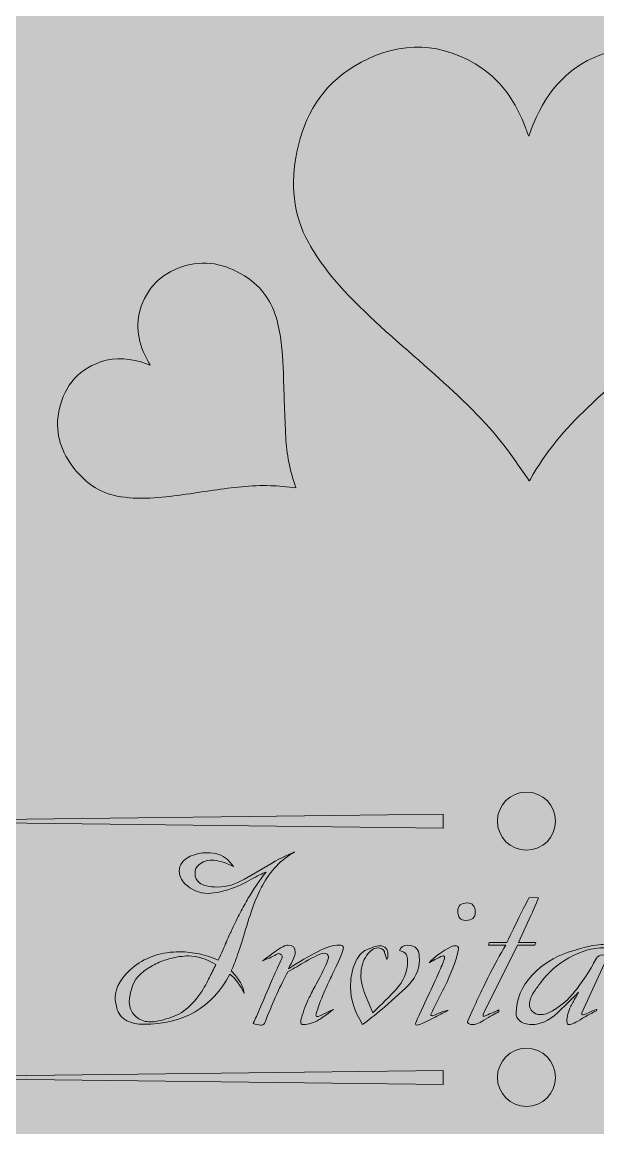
# Model space of a CAD drawing. Extents: x 207 to 1713, y -1033 to -34.
# Drawn here: x 1226.8 to 1360.9, y -791.5 to -533.9 of the extents above; entities that cross this region are included whole.
import ezdxf

# ---------------------------------------------------------------- set-up
doc = ezdxf.new("R2010")
doc.units = 0
doc.header["$MEASUREMENT"] = 0
doc.layers.add('Layer 1', color=7, linetype='Continuous', lineweight=0)

# ---------------------------------------------------------------- blocks, each defined once
blk = doc.blocks.new('Block_2')
at = {"layer": 'Layer 1', "true_color": 0xf15a24, "transparency": 33554687}
h = blk.add_hatch(color=20, dxfattribs=at)
h.dxf.hatch_style = 2
edge = h.paths.add_edge_path()
edge.add_spline(control_points=[(1344.89, -640.74), (1342.77, -637.76), (1340.82, -634.78), (1338.62, -631.99), (1333.62, -625.67), (1327.69, -620.26), (1321.7, -614.91), (1314.96, -608.9), (1308, -603.14), (1301.83, -596.51), (1298.66, -593.1), (1295.83, -589.44), (1293.55, -585.36), (1289.81, -578.63), (1289.32, -571.48), (1290.81, -564.11), (1292.52, -555.69), (1296.62, -548.72), (1304.07, -544.23), (1313.28, -538.69), (1322.84, -538.04), (1332.3, -543.62), (1338.21, -547.1), (1341.87, -552.53), (1344.2, -558.9), (1344.36, -559.36), (1344.53, -559.82), (1344.78, -560.51), (1345.04, -559.82), (1345.21, -559.33), (1345.39, -558.85), (1348.38, -550.92), (1353.25, -544.66), (1361.37, -541.59), (1370.28, -538.23), (1378.78, -539.63), (1386.54, -544.91), (1394.77, -550.51), (1398.39, -558.76), (1399.4, -568.43), (1400.27, -576.75), (1397.6, -583.94), (1392.74, -590.5), (1388.52, -596.2), (1383.41, -601.05), (1378.18, -605.79), (1371.6, -611.76), (1364.93, -617.64), (1358.47, -623.74), (1353.28, -628.64), (1348.72, -634.12), (1345.17, -640.37), (1345.09, -640.52), (1344.96, -640.65), (1344.89, -640.74)], knot_values=[0, 0, 0, 0, 1, 1, 1, 2, 2, 2, 3, 3, 3, 4, 4, 4, 5, 5, 5, 6, 6, 6, 7, 7, 7, 8, 8, 8, 9, 9, 9, 10, 10, 10, 11, 11, 11, 12, 12, 12, 13, 13, 13, 14, 14, 14, 15, 15, 15, 16, 16, 16, 17, 17, 17, 18, 18, 18, 18], degree=3, periodic=0)
h = blk.add_hatch(color=20, dxfattribs=at)
h.dxf.hatch_style = 2
edge = h.paths.add_edge_path()
edge.add_spline(control_points=[(1290.55, -642.36), (1288.54, -642.19), (1286.58, -641.95), (1284.62, -641.89), (1280.18, -641.75), (1275.78, -642.32), (1271.39, -642.95), (1266.45, -643.65), (1261.54, -644.54), (1256.54, -644.78), (1253.97, -644.9), (1251.42, -644.8), (1248.89, -644.3), (1244.71, -643.49), (1241.52, -641.15), (1238.94, -637.89), (1235.99, -634.17), (1234.51, -629.96), (1235.27, -625.21), (1236.21, -619.35), (1239.34, -615.08), (1245.07, -613.08), (1248.65, -611.82), (1252.24, -612.21), (1255.76, -613.5), (1256.01, -613.59), (1256.27, -613.69), (1256.64, -613.83), (1256.44, -613.47), (1256.3, -613.22), (1256.16, -612.97), (1253.88, -608.89), (1252.97, -604.6), (1254.57, -600.08), (1256.32, -595.12), (1259.94, -592.04), (1264.93, -590.64), (1270.23, -589.16), (1275, -590.57), (1279.44, -593.59), (1283.27, -596.19), (1285.35, -599.87), (1286.39, -604.26), (1287.29, -608.07), (1287.52, -611.96), (1287.66, -615.86), (1287.83, -620.76), (1287.94, -625.67), (1288.21, -630.57), (1288.43, -634.51), (1289.12, -638.38), (1290.5, -642.11), (1290.53, -642.2), (1290.54, -642.29), (1290.55, -642.36)], knot_values=[0, 0, 0, 0, 1, 1, 1, 2, 2, 2, 3, 3, 3, 4, 4, 4, 5, 5, 5, 6, 6, 6, 7, 7, 7, 8, 8, 8, 9, 9, 9, 10, 10, 10, 11, 11, 11, 12, 12, 12, 13, 13, 13, 14, 14, 14, 15, 15, 15, 16, 16, 16, 17, 17, 17, 18, 18, 18, 18], degree=3, periodic=0)
at = {"layer": 'Layer 1'}
for points in [[(1344.89, -640.74), (1342.77, -637.76), (1340.82, -634.78), (1338.62, -631.99), (1333.62, -625.67), (1327.69, -620.26), (1321.7, -614.91), (1314.96, -608.9), (1308, -603.14), (1301.83, -596.51), (1298.66, -593.1), (1295.83, -589.44), (1293.55, -585.36), (1289.81, -578.63), (1289.32, -571.48), (1290.81, -564.11), (1292.52, -555.69), (1296.62, -548.72), (1304.07, -544.23), (1313.28, -538.69), (1322.84, -538.04), (1332.3, -543.62), (1338.21, -547.1), (1341.87, -552.53), (1344.2, -558.9), (1344.36, -559.36), (1344.53, -559.82), (1344.78, -560.51), (1345.04, -559.82), (1345.21, -559.33), (1345.39, -558.85), (1348.38, -550.92), (1353.25, -544.66), (1361.37, -541.59), (1370.28, -538.23), (1378.78, -539.63), (1386.54, -544.91), (1394.77, -550.51), (1398.39, -558.76), (1399.4, -568.43), (1400.27, -576.75), (1397.6, -583.94), (1392.74, -590.5), (1388.52, -596.2), (1383.41, -601.05), (1378.18, -605.79), (1371.6, -611.76), (1364.93, -617.64), (1358.47, -623.74), (1353.28, -628.64), (1348.72, -634.12), (1345.17, -640.37), (1345.09, -640.52), (1344.96, -640.65), (1344.89, -640.74)], [(1290.55, -642.36), (1288.54, -642.19), (1286.58, -641.95), (1284.62, -641.89), (1280.18, -641.75), (1275.78, -642.32), (1271.39, -642.95), (1266.45, -643.65), (1261.54, -644.54), (1256.54, -644.78), (1253.97, -644.9), (1251.42, -644.8), (1248.89, -644.3), (1244.71, -643.49), (1241.52, -641.15), (1238.94, -637.89), (1235.99, -634.17), (1234.51, -629.96), (1235.27, -625.21), (1236.21, -619.35), (1239.34, -615.08), (1245.07, -613.08), (1248.65, -611.82), (1252.24, -612.21), (1255.76, -613.5), (1256.01, -613.59), (1256.27, -613.69), (1256.64, -613.83), (1256.44, -613.47), (1256.3, -613.22), (1256.16, -612.97), (1253.88, -608.89), (1252.97, -604.6), (1254.57, -600.08), (1256.32, -595.12), (1259.94, -592.04), (1264.93, -590.64), (1270.23, -589.16), (1275, -590.57), (1279.44, -593.59), (1283.27, -596.19), (1285.35, -599.87), (1286.39, -604.26), (1287.29, -608.07), (1287.52, -611.96), (1287.66, -615.86), (1287.83, -620.76), (1287.94, -625.67), (1288.21, -630.57), (1288.43, -634.51), (1289.12, -638.38), (1290.5, -642.11), (1290.53, -642.2), (1290.54, -642.29), (1290.55, -642.36)]]:
    blk.add_open_spline(points, degree=3, knots=[0, 0, 0, 0, 1, 1, 1, 2, 2, 2, 3, 3, 3, 4, 4, 4, 5, 5, 5, 6, 6, 6, 7, 7, 7, 8, 8, 8, 9, 9, 9, 10, 10, 10, 11, 11, 11, 12, 12, 12, 13, 13, 13, 14, 14, 14, 15, 15, 15, 16, 16, 16, 17, 17, 17, 18, 18, 18, 18], dxfattribs=at)
blk = doc.blocks.new('Block_4')
at = {"layer": 'Layer 1', "true_color": 0x000000, "transparency": 33554687}
h = blk.add_hatch(color=18, dxfattribs=at)
h.dxf.hatch_style = 2
edge = h.paths.add_edge_path()
edge.add_spline(control_points=[(1259.96, -752.44), (1258.85, -752.82), (1257.81, -753.31), (1256.84, -753.91), (1254.32, -755.3), (1252.82, -756.97), (1252.33, -758.92), (1251.96, -760.46), (1251.77, -761.53), (1251.77, -762.13), (1251.77, -763.67), (1252.41, -764.91), (1253.68, -765.84), (1254.51, -766.48), (1255.52, -766.8), (1256.72, -766.8), (1257.7, -766.8), (1259.15, -766.5), (1261.06, -765.9), (1264.18, -765), (1266.84, -762.71), (1269.05, -759.03), (1269.51, -758.28), (1269.96, -757.43), (1270.43, -756.47), (1270.9, -755.51), (1271.4, -754.49), (1271.93, -753.4), (1269.71, -752.09), (1267.59, -751.43), (1265.56, -751.43), (1264.96, -751.43), (1264.25, -751.49), (1263.42, -751.6), (1262.22, -751.79), (1261.07, -752.07), (1259.96, -752.44)], knot_values=[0, 0, 0, 0, 1, 1, 1, 2, 2, 2, 3, 3, 3, 4, 4, 4, 5, 5, 5, 6, 6, 6, 7, 7, 7, 8, 8, 8, 9, 9, 9, 10, 10, 10, 11, 11, 11, 12, 12, 12, 12], degree=3, periodic=0)
edge = h.paths.add_edge_path()
edge.add_spline(control_points=[(1290.28, -727.22), (1287.13, -728.98), (1284.63, -731.57), (1282.79, -734.99), (1282.15, -736.08), (1281.52, -737.48), (1280.88, -739.18), (1280.24, -740.89), (1279.56, -742.91), (1278.85, -745.24), (1278.18, -747.56), (1277.56, -749.53), (1276.99, -751.12), (1276.43, -752.72), (1275.94, -753.98), (1275.53, -754.92), (1276.02, -755.45), (1276.42, -755.91), (1276.74, -756.3), (1277.06, -756.69), (1277.29, -757.02), (1277.44, -757.29), (1278.01, -758.15), (1278.36, -759.11), (1278.51, -760.16), (1277.65, -758.28), (1276.54, -756.78), (1275.19, -755.65), (1271.1, -763.46), (1264.38, -767.36), (1255.04, -767.36), (1253.61, -767.36), (1252.33, -767.08), (1251.21, -766.52), (1249.93, -765.81), (1249.14, -764.81), (1248.84, -763.53), (1248.62, -762.48), (1248.5, -761.7), (1248.5, -761.17), (1248.5, -758.69), (1249.99, -756.25), (1252.95, -753.85), (1255.8, -751.6), (1259.35, -750.47), (1263.59, -750.47), (1266.6, -750.47), (1269.56, -751.13), (1272.49, -752.44), (1273.24, -750.75), (1273.88, -749.31), (1274.4, -748.11), (1274.93, -746.91), (1275.38, -745.93), (1275.75, -745.18), (1276.39, -743.83), (1277.01, -742.56), (1277.61, -741.38), (1278.21, -740.2), (1278.81, -739.1), (1279.41, -738.09), (1280.65, -735.98), (1282.06, -733.92), (1283.64, -731.89), (1282.77, -732.19), (1281.59, -732.78), (1280.09, -733.64), (1279.34, -734.05), (1278.66, -734.41), (1278.06, -734.71), (1277.46, -735.01), (1276.96, -735.23), (1276.54, -735.38), (1273.95, -736.36), (1271.81, -736.85), (1270.12, -736.85), (1268.02, -736.85), (1266.22, -736.1), (1264.72, -734.6), (1263.86, -733.73), (1263.42, -732.76), (1263.42, -731.67), (1263.42, -730.17), (1264.27, -729.02), (1265.96, -728.23), (1267.23, -727.67), (1268.55, -727.39), (1269.9, -727.39), (1271.89, -727.39), (1273.45, -727.9), (1274.57, -728.91), (1274.76, -729.1), (1274.98, -729.33), (1275.22, -729.61), (1275.46, -729.89), (1275.74, -730.22), (1276.04, -730.6), (1274.08, -729.62), (1272.38, -729.13), (1270.91, -729.13), (1269.79, -729.13), (1268.81, -729.49), (1267.99, -730.2), (1267.38, -730.65), (1267.08, -731.35), (1267.08, -732.29), (1267.08, -733.19), (1267.42, -733.88), (1268.1, -734.37), (1268.92, -735.05), (1270.33, -735.38), (1272.32, -735.38), (1274.42, -735.38), (1276.52, -734.76), (1278.63, -733.53), (1278.63, -733.53), (1283.92, -730.43), (1283.92, -730.43), (1286.47, -728.93), (1288.59, -727.86), (1290.28, -727.22)], knot_values=[0, 0, 0, 0, 1, 1, 1, 2, 2, 2, 3, 3, 3, 4, 4, 4, 5, 5, 5, 6, 6, 6, 7, 7, 7, 8, 8, 8, 9, 9, 9, 10, 10, 10, 11, 11, 11, 12, 12, 12, 13, 13, 13, 14, 14, 14, 15, 15, 15, 16, 16, 16, 17, 17, 17, 18, 18, 18, 19, 19, 19, 20, 20, 20, 21, 21, 21, 22, 22, 22, 23, 23, 23, 24, 24, 24, 25, 25, 25, 26, 26, 26, 27, 27, 27, 28, 28, 28, 29, 29, 29, 30, 30, 30, 31, 31, 31, 32, 32, 32, 33, 33, 33, 34, 34, 34, 35, 35, 35, 36, 36, 36, 37, 37, 37, 38, 38, 38, 39, 39, 39, 40, 40, 40, 40], degree=3, periodic=0)
h = blk.add_hatch(color=18, dxfattribs=at)
h.dxf.hatch_style = 2
edge = h.paths.add_edge_path()
edge.add_spline(control_points=[(1332.34, -741.3), (1332.34, -742.53), (1331.61, -743.15), (1330.14, -743.15), (1328.9, -743.15), (1328.28, -742.42), (1328.28, -740.96), (1328.28, -739.72), (1329.02, -739.1), (1330.48, -739.1), (1331.72, -739.1), (1332.34, -739.83), (1332.34, -741.3)], knot_values=[0, 0, 0, 0, 1, 1, 1, 2, 2, 2, 3, 3, 3, 4, 4, 4, 4], degree=3, periodic=0)
edge = h.paths.add_edge_path()
edge.add_spline(control_points=[(1327.61, -749.07), (1328.21, -749.07), (1328.49, -749.29), (1328.45, -749.74), (1328.26, -750.79), (1327.94, -751.97), (1327.47, -753.29), (1327, -754.6), (1326.41, -756.05), (1325.69, -757.62), (1325.06, -758.9), (1324.43, -760.17), (1323.81, -761.42), (1323.19, -762.68), (1322.56, -763.95), (1321.92, -765.22), (1322, -765.26), (1322.09, -765.29), (1322.2, -765.31), (1322.32, -765.33), (1322.41, -765.36), (1322.48, -765.39), (1324.32, -764.49), (1325.51, -764.08), (1326.03, -764.15), (1325.84, -764.23), (1325.44, -764.43), (1324.82, -764.75), (1324.2, -765.06), (1323.35, -765.51), (1322.26, -766.07), (1320.38, -767.04), (1319.24, -767.53), (1318.82, -767.53), (1318.56, -767.53), (1318.43, -767.42), (1318.43, -767.19), (1318.43, -766.93), (1319.52, -764.55), (1321.7, -760.04), (1322.67, -757.94), (1323.45, -756.23), (1324.03, -754.89), (1324.61, -753.56), (1325, -752.59), (1325.19, -751.99), (1325.22, -751.62), (1325.15, -751.43), (1324.96, -751.43), (1324.7, -751.43), (1324.15, -751.65), (1323.33, -752.11), (1322.8, -752.37), (1322.41, -752.58), (1322.15, -752.72), (1321.88, -752.88), (1321.71, -752.97), (1321.64, -753.01), (1322.8, -751.65), (1324.57, -750.38), (1326.93, -749.18), (1327.23, -749.1), (1327.46, -749.07), (1327.61, -749.07)], knot_values=[0, 0, 0, 0, 1, 1, 1, 2, 2, 2, 3, 3, 3, 4, 4, 4, 5, 5, 5, 6, 6, 6, 7, 7, 7, 8, 8, 8, 9, 9, 9, 10, 10, 10, 11, 11, 11, 12, 12, 12, 13, 13, 13, 14, 14, 14, 15, 15, 15, 16, 16, 16, 17, 17, 17, 18, 18, 18, 19, 19, 19, 20, 20, 20, 21, 21, 21, 21], degree=3, periodic=0)
h = blk.add_hatch(color=18, dxfattribs=at)
h.dxf.hatch_style = 2
edge = h.paths.add_edge_path()
edge.add_spline(control_points=[(1347.03, -737.86), (1346.51, -739.36), (1345.66, -741.32), (1344.5, -743.72), (1344.5, -743.72), (1342.42, -748.33), (1342.42, -748.33), (1342.42, -748.33), (1345.06, -748.33), (1345.06, -748.33), (1345.32, -748.33), (1345.57, -748.33), (1345.79, -748.33), (1346.02, -748.33), (1346.24, -748.31), (1346.47, -748.28), (1346.43, -748.39), (1346.34, -748.6), (1346.19, -748.9), (1346.19, -748.9), (1342.19, -748.95), (1342.19, -748.95), (1342.19, -748.95), (1334.2, -765), (1334.2, -765), (1334.16, -765.07), (1334.14, -765.15), (1334.14, -765.22), (1334.14, -765.41), (1334.21, -765.51), (1334.36, -765.51), (1335.53, -765.02), (1336.69, -764.51), (1337.85, -763.99), (1337.85, -763.99), (1337.85, -764.49), (1337.85, -764.49), (1337.4, -764.6), (1336.41, -765.15), (1334.87, -766.12), (1333.44, -766.99), (1332.47, -767.42), (1331.94, -767.42), (1330.78, -767.42), (1330.33, -767.12), (1330.59, -766.52), (1332.28, -762.77), (1333.85, -759.43), (1335.29, -756.53), (1336.74, -753.62), (1338.12, -751.09), (1339.43, -748.95), (1339.21, -748.95), (1338.91, -748.95), (1338.53, -748.95), (1338.19, -748.95), (1337.83, -748.94), (1337.43, -748.92), (1337.04, -748.91), (1336.65, -748.9), (1336.28, -748.9), (1335.94, -748.9), (1335.66, -748.9), (1335.43, -748.9), (1335.43, -748.9), (1335.6, -748.33), (1335.6, -748.33), (1335.6, -748.33), (1339.71, -748.33), (1339.71, -748.33), (1340.76, -746.08), (1341.72, -744.08), (1342.58, -742.34), (1343.45, -740.59), (1344.22, -739.08), (1344.89, -737.8), (1344.89, -737.8), (1347.03, -737.86), (1347.03, -737.86)], knot_values=[0, 0, 0, 0, 1, 1, 1, 2, 2, 2, 3, 3, 3, 4, 4, 4, 5, 5, 5, 6, 6, 6, 7, 7, 7, 8, 8, 8, 9, 9, 9, 10, 10, 10, 11, 11, 11, 12, 12, 12, 13, 13, 13, 14, 14, 14, 15, 15, 15, 16, 16, 16, 17, 17, 17, 18, 18, 18, 19, 19, 19, 20, 20, 20, 21, 21, 21, 22, 22, 22, 23, 23, 23, 24, 24, 24, 25, 25, 25, 26, 26, 26, 26], degree=3, periodic=0)
h = blk.add_hatch(color=18, dxfattribs=at)
h.dxf.hatch_style = 2
edge = h.paths.add_edge_path()
edge.add_spline(control_points=[(1300.58, -748.9), (1301.3, -748.9), (1301.65, -749.12), (1301.65, -749.57), (1301.65, -750.02), (1300.9, -751.82), (1299.4, -754.98), (1298.88, -756.14), (1298.42, -757.13), (1298.02, -757.93), (1297.63, -758.74), (1297.34, -759.39), (1297.15, -759.87), (1296.36, -761.75), (1295.74, -763.44), (1295.29, -764.94), (1295.18, -765.36), (1295.25, -765.56), (1295.52, -765.56), (1295.78, -765.56), (1296.38, -765.32), (1297.32, -764.83), (1298.52, -764.23), (1299.18, -763.91), (1299.29, -763.87), (1297.45, -765.3), (1296.36, -766.09), (1296.02, -766.24), (1294.71, -767.03), (1293.45, -767.42), (1292.25, -767.42), (1291.88, -767.42), (1291.69, -767.18), (1291.69, -766.69), (1291.69, -766.43), (1292.01, -765.34), (1292.65, -763.42), (1292.91, -762.78), (1293.25, -762.01), (1293.69, -761.11), (1294.12, -760.21), (1294.65, -759.18), (1295.29, -758.02), (1296.6, -755.58), (1297.49, -753.76), (1297.94, -752.56), (1298.09, -752.22), (1298.16, -751.94), (1298.16, -751.71), (1298.16, -751.11), (1297.79, -750.81), (1297.04, -750.81), (1296.4, -750.81), (1294.95, -751.49), (1292.7, -752.84), (1292.06, -753.18), (1291.42, -753.54), (1290.76, -753.94), (1290.1, -754.33), (1289.42, -754.73), (1288.7, -755.15), (1287.05, -758.07), (1285.23, -762.09), (1283.24, -767.19), (1282.98, -767.46), (1282.7, -767.59), (1282.4, -767.59), (1281.8, -767.48), (1281.2, -767.34), (1280.6, -767.19), (1280.86, -766.67), (1281.37, -765.54), (1282.12, -763.82), (1282.87, -762.09), (1283.88, -759.74), (1285.16, -756.78), (1285.57, -755.8), (1285.95, -754.92), (1286.31, -754.13), (1286.67, -753.34), (1287, -752.63), (1287.3, -751.99), (1287.37, -751.84), (1287.41, -751.75), (1287.41, -751.71), (1287.41, -751.45), (1287.29, -751.23), (1287.04, -751.06), (1286.8, -750.9), (1286.55, -750.85), (1286.28, -750.92), (1285.53, -751.41), (1284.37, -751.97), (1282.79, -752.61), (1283.28, -752.24), (1283.77, -751.87), (1284.26, -751.51), (1284.74, -751.16), (1285.23, -750.79), (1285.72, -750.42), (1287.11, -749.4), (1288.12, -748.9), (1288.76, -748.9), (1289.85, -748.9), (1290.39, -749.48), (1290.39, -750.64), (1290.39, -751.28), (1289.87, -752.54), (1288.82, -754.41), (1291.33, -752.8), (1293.64, -751.45), (1295.74, -750.36), (1297.77, -749.38), (1299.38, -748.9), (1300.58, -748.9)], knot_values=[0, 0, 0, 0, 1, 1, 1, 2, 2, 2, 3, 3, 3, 4, 4, 4, 5, 5, 5, 6, 6, 6, 7, 7, 7, 8, 8, 8, 9, 9, 9, 10, 10, 10, 11, 11, 11, 12, 12, 12, 13, 13, 13, 14, 14, 14, 15, 15, 15, 16, 16, 16, 17, 17, 17, 18, 18, 18, 19, 19, 19, 20, 20, 20, 21, 21, 21, 22, 22, 22, 23, 23, 23, 24, 24, 24, 25, 25, 25, 26, 26, 26, 27, 27, 27, 28, 28, 28, 29, 29, 29, 30, 30, 30, 31, 31, 31, 32, 32, 32, 33, 33, 33, 34, 34, 34, 35, 35, 35, 36, 36, 36, 37, 37, 37, 38, 38, 38, 38], degree=3, periodic=0)
h = blk.add_hatch(color=18, dxfattribs=at)
h.dxf.hatch_style = 2
edge = h.paths.add_edge_path()
edge.add_spline(control_points=[(1316.63, -748.95), (1318.06, -748.95), (1318.92, -749.57), (1319.22, -750.81), (1319.26, -751.07), (1319.28, -751.34), (1319.3, -751.6), (1319.32, -751.86), (1319.33, -752.14), (1319.33, -752.44), (1319.33, -754.81), (1318.26, -756.97), (1316.12, -758.92), (1316.12, -758.92), (1311.28, -763.25), (1311.28, -763.25), (1309.78, -764.57), (1308.05, -765.96), (1306.1, -767.42), (1304.22, -764.34), (1303.29, -761.43), (1303.29, -758.69), (1303.29, -757.04), (1303.53, -755.46), (1304.02, -753.96), (1304.62, -752.09), (1305.5, -750.83), (1306.66, -750.19), (1308.24, -749.44), (1309.37, -749.07), (1310.04, -749.07), (1311.36, -749.07), (1312.01, -749.78), (1312.01, -751.2), (1312.01, -751.51), (1311.99, -751.69), (1311.96, -751.77), (1311.96, -751.77), (1311.73, -752.27), (1311.73, -752.27), (1311.66, -751.97), (1311.56, -751.66), (1311.45, -751.35), (1311.34, -751.03), (1311.24, -750.72), (1311.17, -750.42), (1310.87, -749.85), (1310.34, -749.57), (1309.59, -749.57), (1308.73, -749.57), (1307.9, -750.14), (1307.11, -751.26), (1306.18, -752.58), (1305.71, -754.11), (1305.71, -755.88), (1305.71, -757.38), (1306.06, -758.96), (1306.78, -760.61), (1306.78, -760.61), (1308.52, -764.66), (1308.52, -764.66), (1309.68, -763.53), (1311.43, -761.79), (1313.76, -759.43), (1315.63, -757.36), (1316.57, -755.13), (1316.57, -752.72), (1316.57, -751.67), (1316.38, -751.02), (1316.01, -750.75), (1315.63, -750.49), (1315.2, -750.3), (1314.71, -750.19), (1314.98, -749.37), (1315.62, -748.95), (1316.63, -748.95)], knot_values=[0, 0, 0, 0, 1, 1, 1, 2, 2, 2, 3, 3, 3, 4, 4, 4, 5, 5, 5, 6, 6, 6, 7, 7, 7, 8, 8, 8, 9, 9, 9, 10, 10, 10, 11, 11, 11, 12, 12, 12, 13, 13, 13, 14, 14, 14, 15, 15, 15, 16, 16, 16, 17, 17, 17, 18, 18, 18, 19, 19, 19, 20, 20, 20, 21, 21, 21, 22, 22, 22, 23, 23, 23, 24, 24, 24, 25, 25, 25, 25], degree=3, periodic=0)
h = blk.add_hatch(color=18, dxfattribs=at)
h.dxf.hatch_style = 2
edge = h.paths.add_edge_path()
edge.add_spline(control_points=[(1365.33, -749.8), (1364.84, -749.72), (1364.36, -749.66), (1363.89, -749.6), (1363.42, -749.54), (1362.93, -749.52), (1362.4, -749.52), (1359.62, -749.52), (1356.87, -750.3), (1354.13, -751.88), (1351.46, -753.42), (1349.28, -755.33), (1347.59, -757.62), (1347.29, -758), (1347.01, -758.37), (1346.75, -758.75), (1346.49, -759.12), (1346.21, -759.52), (1345.91, -759.93), (1345.27, -760.98), (1344.95, -761.86), (1344.95, -762.58), (1344.95, -763.33), (1345.18, -763.94), (1345.65, -764.41), (1346.12, -764.88), (1346.73, -765.11), (1347.48, -765.11), (1349.17, -765.11), (1351.27, -763.95), (1353.79, -761.62), (1355.63, -759.82), (1357.6, -757.12), (1359.7, -753.51), (1359.96, -752.99), (1360.25, -752.47), (1360.57, -751.96), (1360.89, -751.46), (1361.35, -751.2), (1361.95, -751.2), (1362.33, -751.2), (1362.74, -751.3), (1363.19, -751.49), (1363.19, -751.49), (1357.17, -764.72), (1357.17, -764.72), (1357.09, -765.02), (1357.2, -765.17), (1357.5, -765.17), (1357.65, -765.17), (1358.41, -764.83), (1359.76, -764.15), (1360.21, -763.97), (1360.51, -763.89), (1360.66, -763.93), (1360.62, -764), (1360.6, -764.1), (1360.6, -764.21), (1360.41, -764.29), (1360.04, -764.46), (1359.47, -764.75), (1358.91, -765.03), (1358.2, -765.43), (1357.34, -765.96), (1355.72, -766.93), (1354.69, -767.42), (1354.24, -767.42), (1353.86, -767.42), (1353.68, -767.18), (1353.68, -766.69), (1353.68, -765.56), (1353.98, -764.38), (1354.58, -763.14), (1354.61, -763.07), (1354.78, -762.77), (1355.08, -762.24), (1355.38, -761.71), (1355.81, -760.93), (1356.38, -759.87), (1355.85, -760.44), (1355.17, -761.12), (1354.32, -761.93), (1353.48, -762.74), (1352.51, -763.69), (1351.42, -764.77), (1349.43, -766.54), (1347.46, -767.42), (1345.51, -767.42), (1344.2, -767.42), (1343.2, -767.08), (1342.53, -766.41), (1342.08, -766.03), (1341.85, -765.51), (1341.85, -764.83), (1341.85, -761.53), (1343.11, -758.54), (1345.62, -755.88), (1347.91, -753.4), (1350.71, -751.64), (1354.01, -750.59), (1357.73, -749.38), (1360.28, -748.78), (1361.67, -748.78), (1362.87, -748.78), (1364.09, -748.97), (1365.33, -749.35), (1365.33, -749.35), (1365.33, -749.8), (1365.33, -749.8)], knot_values=[0, 0, 0, 0, 1, 1, 1, 2, 2, 2, 3, 3, 3, 4, 4, 4, 5, 5, 5, 6, 6, 6, 7, 7, 7, 8, 8, 8, 9, 9, 9, 10, 10, 10, 11, 11, 11, 12, 12, 12, 13, 13, 13, 14, 14, 14, 15, 15, 15, 16, 16, 16, 17, 17, 17, 18, 18, 18, 19, 19, 19, 20, 20, 20, 21, 21, 21, 22, 22, 22, 23, 23, 23, 24, 24, 24, 25, 25, 25, 26, 26, 26, 27, 27, 27, 28, 28, 28, 29, 29, 29, 30, 30, 30, 31, 31, 31, 32, 32, 32, 33, 33, 33, 34, 34, 34, 35, 35, 35, 36, 36, 36, 36], degree=3, periodic=0)
at = {"layer": 'Layer 1'}
for points, knots in [([(1290.28, -727.22), (1287.13, -728.98), (1284.63, -731.57), (1282.79, -734.99), (1282.15, -736.08), (1281.52, -737.48), (1280.88, -739.18), (1280.24, -740.89), (1279.56, -742.91), (1278.85, -745.24), (1278.18, -747.56), (1277.56, -749.53), (1276.99, -751.12), (1276.43, -752.72), (1275.94, -753.98), (1275.53, -754.92), (1276.02, -755.45), (1276.42, -755.91), (1276.74, -756.3), (1277.06, -756.69), (1277.29, -757.02), (1277.44, -757.29), (1278.01, -758.15), (1278.36, -759.11), (1278.51, -760.16), (1277.65, -758.28), (1276.54, -756.78), (1275.19, -755.65), (1271.1, -763.46), (1264.38, -767.36), (1255.04, -767.36), (1253.61, -767.36), (1252.33, -767.08), (1251.21, -766.52), (1249.93, -765.81), (1249.14, -764.81), (1248.84, -763.53), (1248.62, -762.48), (1248.5, -761.7), (1248.5, -761.17), (1248.5, -758.69), (1249.99, -756.25), (1252.95, -753.85), (1255.8, -751.6), (1259.35, -750.47), (1263.59, -750.47), (1266.6, -750.47), (1269.56, -751.13), (1272.49, -752.44), (1273.24, -750.75), (1273.88, -749.31), (1274.4, -748.11), (1274.93, -746.91), (1275.38, -745.93), (1275.75, -745.18), (1276.39, -743.83), (1277.01, -742.56), (1277.61, -741.38), (1278.21, -740.2), (1278.81, -739.1), (1279.41, -738.09), (1280.65, -735.98), (1282.06, -733.92), (1283.64, -731.89), (1282.77, -732.19), (1281.59, -732.78), (1280.09, -733.64), (1279.34, -734.05), (1278.66, -734.41), (1278.06, -734.71), (1277.46, -735.01), (1276.96, -735.23), (1276.54, -735.38), (1273.95, -736.36), (1271.81, -736.85), (1270.12, -736.85), (1268.02, -736.85), (1266.22, -736.1), (1264.72, -734.6), (1263.86, -733.73), (1263.42, -732.76), (1263.42, -731.67), (1263.42, -730.17), (1264.27, -729.02), (1265.96, -728.23), (1267.23, -727.67), (1268.55, -727.39), (1269.9, -727.39), (1271.89, -727.39), (1273.45, -727.9), (1274.57, -728.91), (1274.76, -729.1), (1274.98, -729.33), (1275.22, -729.61), (1275.46, -729.89), (1275.74, -730.22), (1276.04, -730.6), (1274.08, -729.62), (1272.38, -729.13), (1270.91, -729.13), (1269.79, -729.13), (1268.81, -729.49), (1267.99, -730.2), (1267.38, -730.65), (1267.08, -731.35), (1267.08, -732.29), (1267.08, -733.19), (1267.42, -733.88), (1268.1, -734.37), (1268.92, -735.05), (1270.33, -735.38), (1272.32, -735.38), (1274.42, -735.38), (1276.52, -734.76), (1278.63, -733.53), (1278.63, -733.53), (1283.92, -730.43), (1283.92, -730.43), (1286.47, -728.93), (1288.59, -727.86), (1290.28, -727.22)], [0, 0, 0, 0, 1, 1, 1, 2, 2, 2, 3, 3, 3, 4, 4, 4, 5, 5, 5, 6, 6, 6, 7, 7, 7, 8, 8, 8, 9, 9, 9, 10, 10, 10, 11, 11, 11, 12, 12, 12, 13, 13, 13, 14, 14, 14, 15, 15, 15, 16, 16, 16, 17, 17, 17, 18, 18, 18, 19, 19, 19, 20, 20, 20, 21, 21, 21, 22, 22, 22, 23, 23, 23, 24, 24, 24, 25, 25, 25, 26, 26, 26, 27, 27, 27, 28, 28, 28, 29, 29, 29, 30, 30, 30, 31, 31, 31, 32, 32, 32, 33, 33, 33, 34, 34, 34, 35, 35, 35, 36, 36, 36, 37, 37, 37, 38, 38, 38, 39, 39, 39, 40, 40, 40, 40]), ([(1332.34, -741.3), (1332.34, -742.53), (1331.61, -743.15), (1330.14, -743.15), (1328.9, -743.15), (1328.28, -742.42), (1328.28, -740.96), (1328.28, -739.72), (1329.02, -739.1), (1330.48, -739.1), (1331.72, -739.1), (1332.34, -739.83), (1332.34, -741.3)], [0, 0, 0, 0, 1, 1, 1, 2, 2, 2, 3, 3, 3, 4, 4, 4, 4]), ([(1347.03, -737.86), (1346.51, -739.36), (1345.66, -741.32), (1344.5, -743.72), (1344.5, -743.72), (1342.42, -748.33), (1342.42, -748.33), (1342.42, -748.33), (1345.06, -748.33), (1345.06, -748.33), (1345.32, -748.33), (1345.57, -748.33), (1345.79, -748.33), (1346.02, -748.33), (1346.24, -748.31), (1346.47, -748.28), (1346.43, -748.39), (1346.34, -748.6), (1346.19, -748.9), (1346.19, -748.9), (1342.19, -748.95), (1342.19, -748.95), (1342.19, -748.95), (1334.2, -765), (1334.2, -765), (1334.16, -765.07), (1334.14, -765.15), (1334.14, -765.22), (1334.14, -765.41), (1334.21, -765.51), (1334.36, -765.51), (1335.53, -765.02), (1336.69, -764.51), (1337.85, -763.99), (1337.85, -763.99), (1337.85, -764.49), (1337.85, -764.49), (1337.4, -764.6), (1336.41, -765.15), (1334.87, -766.12), (1333.44, -766.99), (1332.47, -767.42), (1331.94, -767.42), (1330.78, -767.42), (1330.33, -767.12), (1330.59, -766.52), (1332.28, -762.77), (1333.85, -759.43), (1335.29, -756.53), (1336.74, -753.62), (1338.12, -751.09), (1339.43, -748.95), (1339.21, -748.95), (1338.91, -748.95), (1338.53, -748.95), (1338.19, -748.95), (1337.83, -748.94), (1337.43, -748.92), (1337.04, -748.91), (1336.65, -748.9), (1336.28, -748.9), (1335.94, -748.9), (1335.66, -748.9), (1335.43, -748.9), (1335.43, -748.9), (1335.6, -748.33), (1335.6, -748.33), (1335.6, -748.33), (1339.71, -748.33), (1339.71, -748.33), (1340.76, -746.08), (1341.72, -744.08), (1342.58, -742.34), (1343.45, -740.59), (1344.22, -739.08), (1344.89, -737.8), (1344.89, -737.8), (1347.03, -737.86), (1347.03, -737.86)], [0, 0, 0, 0, 1, 1, 1, 2, 2, 2, 3, 3, 3, 4, 4, 4, 5, 5, 5, 6, 6, 6, 7, 7, 7, 8, 8, 8, 9, 9, 9, 10, 10, 10, 11, 11, 11, 12, 12, 12, 13, 13, 13, 14, 14, 14, 15, 15, 15, 16, 16, 16, 17, 17, 17, 18, 18, 18, 19, 19, 19, 20, 20, 20, 21, 21, 21, 22, 22, 22, 23, 23, 23, 24, 24, 24, 25, 25, 25, 26, 26, 26, 26]), ([(1300.58, -748.9), (1301.3, -748.9), (1301.65, -749.12), (1301.65, -749.57), (1301.65, -750.02), (1300.9, -751.82), (1299.4, -754.98), (1298.88, -756.14), (1298.42, -757.13), (1298.02, -757.93), (1297.63, -758.74), (1297.34, -759.39), (1297.15, -759.87), (1296.36, -761.75), (1295.74, -763.44), (1295.29, -764.94), (1295.18, -765.36), (1295.25, -765.56), (1295.52, -765.56), (1295.78, -765.56), (1296.38, -765.32), (1297.32, -764.83), (1298.52, -764.23), (1299.18, -763.91), (1299.29, -763.87), (1297.45, -765.3), (1296.36, -766.09), (1296.02, -766.24), (1294.71, -767.03), (1293.45, -767.42), (1292.25, -767.42), (1291.88, -767.42), (1291.69, -767.18), (1291.69, -766.69), (1291.69, -766.43), (1292.01, -765.34), (1292.65, -763.42), (1292.91, -762.78), (1293.25, -762.01), (1293.69, -761.11), (1294.12, -760.21), (1294.65, -759.18), (1295.29, -758.02), (1296.6, -755.58), (1297.49, -753.76), (1297.94, -752.56), (1298.09, -752.22), (1298.16, -751.94), (1298.16, -751.71), (1298.16, -751.11), (1297.79, -750.81), (1297.04, -750.81), (1296.4, -750.81), (1294.95, -751.49), (1292.7, -752.84), (1292.06, -753.18), (1291.42, -753.54), (1290.76, -753.94), (1290.1, -754.33), (1289.42, -754.73), (1288.7, -755.15), (1287.05, -758.07), (1285.23, -762.09), (1283.24, -767.19), (1282.98, -767.46), (1282.7, -767.59), (1282.4, -767.59), (1281.8, -767.48), (1281.2, -767.34), (1280.6, -767.19), (1280.86, -766.67), (1281.37, -765.54), (1282.12, -763.82), (1282.87, -762.09), (1283.88, -759.74), (1285.16, -756.78), (1285.57, -755.8), (1285.95, -754.92), (1286.31, -754.13), (1286.67, -753.34), (1287, -752.63), (1287.3, -751.99), (1287.37, -751.84), (1287.41, -751.75), (1287.41, -751.71), (1287.41, -751.45), (1287.29, -751.23), (1287.04, -751.06), (1286.8, -750.9), (1286.55, -750.85), (1286.28, -750.92), (1285.53, -751.41), (1284.37, -751.97), (1282.79, -752.61), (1283.28, -752.24), (1283.77, -751.87), (1284.26, -751.51), (1284.74, -751.16), (1285.23, -750.79), (1285.72, -750.42), (1287.11, -749.4), (1288.12, -748.9), (1288.76, -748.9), (1289.85, -748.9), (1290.39, -749.48), (1290.39, -750.64), (1290.39, -751.28), (1289.87, -752.54), (1288.82, -754.41), (1291.33, -752.8), (1293.64, -751.45), (1295.74, -750.36), (1297.77, -749.38), (1299.38, -748.9), (1300.58, -748.9)], [0, 0, 0, 0, 1, 1, 1, 2, 2, 2, 3, 3, 3, 4, 4, 4, 5, 5, 5, 6, 6, 6, 7, 7, 7, 8, 8, 8, 9, 9, 9, 10, 10, 10, 11, 11, 11, 12, 12, 12, 13, 13, 13, 14, 14, 14, 15, 15, 15, 16, 16, 16, 17, 17, 17, 18, 18, 18, 19, 19, 19, 20, 20, 20, 21, 21, 21, 22, 22, 22, 23, 23, 23, 24, 24, 24, 25, 25, 25, 26, 26, 26, 27, 27, 27, 28, 28, 28, 29, 29, 29, 30, 30, 30, 31, 31, 31, 32, 32, 32, 33, 33, 33, 34, 34, 34, 35, 35, 35, 36, 36, 36, 37, 37, 37, 38, 38, 38, 38]), ([(1316.63, -748.95), (1318.06, -748.95), (1318.92, -749.57), (1319.22, -750.81), (1319.26, -751.07), (1319.28, -751.34), (1319.3, -751.6), (1319.32, -751.86), (1319.33, -752.14), (1319.33, -752.44), (1319.33, -754.81), (1318.26, -756.97), (1316.12, -758.92), (1316.12, -758.92), (1311.28, -763.25), (1311.28, -763.25), (1309.78, -764.57), (1308.05, -765.96), (1306.1, -767.42), (1304.22, -764.34), (1303.29, -761.43), (1303.29, -758.69), (1303.29, -757.04), (1303.53, -755.46), (1304.02, -753.96), (1304.62, -752.09), (1305.5, -750.83), (1306.66, -750.19), (1308.24, -749.44), (1309.37, -749.07), (1310.04, -749.07), (1311.36, -749.07), (1312.01, -749.78), (1312.01, -751.2), (1312.01, -751.51), (1311.99, -751.69), (1311.96, -751.77), (1311.96, -751.77), (1311.73, -752.27), (1311.73, -752.27), (1311.66, -751.97), (1311.56, -751.66), (1311.45, -751.35), (1311.34, -751.03), (1311.24, -750.72), (1311.17, -750.42), (1310.87, -749.85), (1310.34, -749.57), (1309.59, -749.57), (1308.73, -749.57), (1307.9, -750.14), (1307.11, -751.26), (1306.18, -752.58), (1305.71, -754.11), (1305.71, -755.88), (1305.71, -757.38), (1306.06, -758.96), (1306.78, -760.61), (1306.78, -760.61), (1308.52, -764.66), (1308.52, -764.66), (1309.68, -763.53), (1311.43, -761.79), (1313.76, -759.43), (1315.63, -757.36), (1316.57, -755.13), (1316.57, -752.72), (1316.57, -751.67), (1316.38, -751.02), (1316.01, -750.75), (1315.63, -750.49), (1315.2, -750.3), (1314.71, -750.19), (1314.98, -749.37), (1315.62, -748.95), (1316.63, -748.95)], [0, 0, 0, 0, 1, 1, 1, 2, 2, 2, 3, 3, 3, 4, 4, 4, 5, 5, 5, 6, 6, 6, 7, 7, 7, 8, 8, 8, 9, 9, 9, 10, 10, 10, 11, 11, 11, 12, 12, 12, 13, 13, 13, 14, 14, 14, 15, 15, 15, 16, 16, 16, 17, 17, 17, 18, 18, 18, 19, 19, 19, 20, 20, 20, 21, 21, 21, 22, 22, 22, 23, 23, 23, 24, 24, 24, 25, 25, 25, 25]), ([(1327.61, -749.07), (1328.21, -749.07), (1328.49, -749.29), (1328.45, -749.74), (1328.26, -750.79), (1327.94, -751.97), (1327.47, -753.29), (1327, -754.6), (1326.41, -756.05), (1325.69, -757.62), (1325.06, -758.9), (1324.43, -760.17), (1323.81, -761.42), (1323.19, -762.68), (1322.56, -763.95), (1321.92, -765.22), (1322, -765.26), (1322.09, -765.29), (1322.2, -765.31), (1322.32, -765.33), (1322.41, -765.36), (1322.48, -765.39), (1324.32, -764.49), (1325.51, -764.08), (1326.03, -764.15), (1325.84, -764.23), (1325.44, -764.43), (1324.82, -764.75), (1324.2, -765.06), (1323.35, -765.51), (1322.26, -766.07), (1320.38, -767.04), (1319.24, -767.53), (1318.82, -767.53), (1318.56, -767.53), (1318.43, -767.42), (1318.43, -767.19), (1318.43, -766.93), (1319.52, -764.55), (1321.7, -760.04), (1322.67, -757.94), (1323.45, -756.23), (1324.03, -754.89), (1324.61, -753.56), (1325, -752.59), (1325.19, -751.99), (1325.22, -751.62), (1325.15, -751.43), (1324.96, -751.43), (1324.7, -751.43), (1324.15, -751.65), (1323.33, -752.11), (1322.8, -752.37), (1322.41, -752.58), (1322.15, -752.72), (1321.88, -752.88), (1321.71, -752.97), (1321.64, -753.01), (1322.8, -751.65), (1324.57, -750.38), (1326.93, -749.18), (1327.23, -749.1), (1327.46, -749.07), (1327.61, -749.07)], [0, 0, 0, 0, 1, 1, 1, 2, 2, 2, 3, 3, 3, 4, 4, 4, 5, 5, 5, 6, 6, 6, 7, 7, 7, 8, 8, 8, 9, 9, 9, 10, 10, 10, 11, 11, 11, 12, 12, 12, 13, 13, 13, 14, 14, 14, 15, 15, 15, 16, 16, 16, 17, 17, 17, 18, 18, 18, 19, 19, 19, 20, 20, 20, 21, 21, 21, 21]), ([(1365.33, -749.8), (1364.84, -749.72), (1364.36, -749.66), (1363.89, -749.6), (1363.42, -749.54), (1362.93, -749.52), (1362.4, -749.52), (1359.62, -749.52), (1356.87, -750.3), (1354.13, -751.88), (1351.46, -753.42), (1349.28, -755.33), (1347.59, -757.62), (1347.29, -758), (1347.01, -758.37), (1346.75, -758.75), (1346.49, -759.12), (1346.21, -759.52), (1345.91, -759.93), (1345.27, -760.98), (1344.95, -761.86), (1344.95, -762.58), (1344.95, -763.33), (1345.18, -763.94), (1345.65, -764.41), (1346.12, -764.88), (1346.73, -765.11), (1347.48, -765.11), (1349.17, -765.11), (1351.27, -763.95), (1353.79, -761.62), (1355.63, -759.82), (1357.6, -757.12), (1359.7, -753.51), (1359.96, -752.99), (1360.25, -752.47), (1360.57, -751.96), (1360.89, -751.46), (1361.35, -751.2), (1361.95, -751.2), (1362.33, -751.2), (1362.74, -751.3), (1363.19, -751.49), (1363.19, -751.49), (1357.17, -764.72), (1357.17, -764.72), (1357.09, -765.02), (1357.2, -765.17), (1357.5, -765.17), (1357.65, -765.17), (1358.41, -764.83), (1359.76, -764.15), (1360.21, -763.97), (1360.51, -763.89), (1360.66, -763.93), (1360.62, -764), (1360.6, -764.1), (1360.6, -764.21), (1360.41, -764.29), (1360.04, -764.46), (1359.47, -764.75), (1358.91, -765.03), (1358.2, -765.43), (1357.34, -765.96), (1355.72, -766.93), (1354.69, -767.42), (1354.24, -767.42), (1353.86, -767.42), (1353.68, -767.18), (1353.68, -766.69), (1353.68, -765.56), (1353.98, -764.38), (1354.58, -763.14), (1354.61, -763.07), (1354.78, -762.77), (1355.08, -762.24), (1355.38, -761.71), (1355.81, -760.93), (1356.38, -759.87), (1355.85, -760.44), (1355.17, -761.12), (1354.32, -761.93), (1353.48, -762.74), (1352.51, -763.69), (1351.42, -764.77), (1349.43, -766.54), (1347.46, -767.42), (1345.51, -767.42), (1344.2, -767.42), (1343.2, -767.08), (1342.53, -766.41), (1342.08, -766.03), (1341.85, -765.51), (1341.85, -764.83), (1341.85, -761.53), (1343.11, -758.54), (1345.62, -755.88), (1347.91, -753.4), (1350.71, -751.64), (1354.01, -750.59), (1357.73, -749.38), (1360.28, -748.78), (1361.67, -748.78), (1362.87, -748.78), (1364.09, -748.97), (1365.33, -749.35), (1365.33, -749.35), (1365.33, -749.8), (1365.33, -749.8)], [0, 0, 0, 0, 1, 1, 1, 2, 2, 2, 3, 3, 3, 4, 4, 4, 5, 5, 5, 6, 6, 6, 7, 7, 7, 8, 8, 8, 9, 9, 9, 10, 10, 10, 11, 11, 11, 12, 12, 12, 13, 13, 13, 14, 14, 14, 15, 15, 15, 16, 16, 16, 17, 17, 17, 18, 18, 18, 19, 19, 19, 20, 20, 20, 21, 21, 21, 22, 22, 22, 23, 23, 23, 24, 24, 24, 25, 25, 25, 26, 26, 26, 27, 27, 27, 28, 28, 28, 29, 29, 29, 30, 30, 30, 31, 31, 31, 32, 32, 32, 33, 33, 33, 34, 34, 34, 35, 35, 35, 36, 36, 36, 36]), ([(1259.96, -752.44), (1258.85, -752.82), (1257.81, -753.31), (1256.84, -753.91), (1254.32, -755.3), (1252.82, -756.97), (1252.33, -758.92), (1251.96, -760.46), (1251.77, -761.53), (1251.77, -762.13), (1251.77, -763.67), (1252.41, -764.91), (1253.68, -765.84), (1254.51, -766.48), (1255.52, -766.8), (1256.72, -766.8), (1257.7, -766.8), (1259.15, -766.5), (1261.06, -765.9), (1264.18, -765), (1266.84, -762.71), (1269.05, -759.03), (1269.51, -758.28), (1269.96, -757.43), (1270.43, -756.47), (1270.9, -755.51), (1271.4, -754.49), (1271.93, -753.4), (1269.71, -752.09), (1267.59, -751.43), (1265.56, -751.43), (1264.96, -751.43), (1264.25, -751.49), (1263.42, -751.6), (1262.22, -751.79), (1261.07, -752.07), (1259.96, -752.44)], [0, 0, 0, 0, 1, 1, 1, 2, 2, 2, 3, 3, 3, 4, 4, 4, 5, 5, 5, 6, 6, 6, 7, 7, 7, 8, 8, 8, 9, 9, 9, 10, 10, 10, 11, 11, 11, 12, 12, 12, 12])]:
    blk.add_open_spline(points, degree=3, knots=knots, dxfattribs=at)
blk = doc.blocks.new('Block_3')
at = {"layer": 'Layer 1', "true_color": 0x000000, "transparency": 33554687}
h = blk.add_hatch(color=18, dxfattribs=at)
h.dxf.hatch_style = 2
edge = h.paths.add_edge_path()
edge.add_arc((1344.26, -720.03), 6.77, 0, 360)
h = blk.add_hatch(color=18, dxfattribs=at)
h.dxf.hatch_style = 2
h.paths.add_polyline_path([(1189.03, -720.03), (1324.85, -718.4), (1324.85, -721.67)])
h = blk.add_hatch(color=18, dxfattribs=at)
h.dxf.hatch_style = 2
edge = h.paths.add_edge_path()
edge.add_arc((1344.26, -779.72), 6.77, 0, 360)
h = blk.add_hatch(color=18, dxfattribs=at)
h.dxf.hatch_style = 2
h.paths.add_polyline_path([(1189.03, -779.72), (1324.85, -778.09), (1324.85, -781.35)])
at = {"layer": 'Layer 1'}
for points in [[(1189.03, -720.03), (1324.85, -718.4), (1324.85, -721.67), (1189.03, -720.03)], [(1189.03, -779.72), (1324.85, -778.09), (1324.85, -781.35), (1189.03, -779.72)]]:
    blk.add_lwpolyline(points, close=True, dxfattribs=at)
for centre in [(1344.26, -720.03), (1344.26, -779.72)]:
    blk.add_circle(centre, 6.77, dxfattribs=at)
blk.add_blockref('Block_4', (0, 0), dxfattribs=at)
blk = doc.blocks.new('Block_0')
at = {"layer": 'Layer 1', "true_color": 0xffde69, "transparency": 33554687}
h = blk.add_hatch(color=41, dxfattribs=at)
h.dxf.hatch_style = 2
h.paths.add_polyline_path([(1685.53, -1018.04), (990.24, -1018.04), (990.24, -322.75), (1685.53, -322.75)])
at = {"layer": 'Layer 1'}
for name in ['Block_2', 'Block_3']:
    blk.add_blockref(name, (0, 0), dxfattribs=at)

msp = doc.modelspace()

# ---------------------------------------------------------------- hatches: boundary and pattern name
at = {"layer": 'Layer 1', "true_color": 0xa868ac, "transparency": 33554687}
h = msp.add_hatch(color=203, dxfattribs=at)
h.dxf.hatch_style = 2
h.paths.add_polyline_path([(1712.68, -1033.49), (960, -1033.49), (960, -301.91), (1712.68, -301.91)])

# ---------------------------------------------------------------- block references
at = {"layer": 'Layer 1'}
msp.add_blockref('Block_0', (0, 0), dxfattribs=at)

doc.saveas('drawing.dxf')
